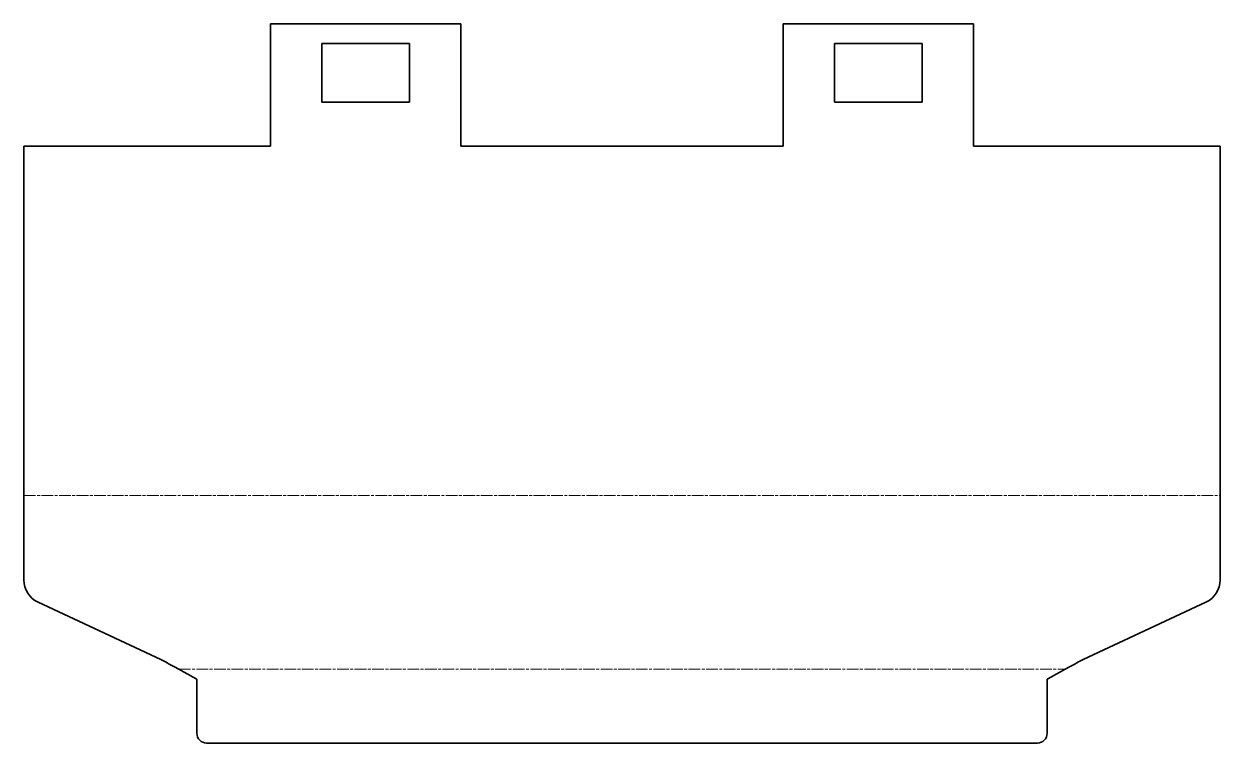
# Model space of a CAD drawing. Header units: millimetres. Extents: x 0 to 245, y 0 to 147.
import ezdxf

# ---------------------------------------------------------------- set-up
doc = ezdxf.new("R2010")
doc.units = ezdxf.units.MM
doc.linetypes.add('Chain', pattern=[13.68, 9.12, -1.14, 2.28, -1.14])
doc.layers.add('SIMUMAK Bend Centerline (ISO)', color=7, linetype='Chain', lineweight=9)
doc.layers.add('SIMUMAK Visible (ISO)', color=7, linetype='Continuous', lineweight=35)

# ---------------------------------------------------------------- blocks, each defined once
blk = doc.blocks.new('SIL-027-CINF-02_Sheet_11_SIL-027-CINF-02 (Desplegada)')
at = {"layer": 'SIMUMAK Bend Centerline (ISO)', "ltscale": 0.263158}
for p, q in [((-122.5, -22.9), (122.5, -22.9)), ((-90.76, -58.52), (90.76, -58.52))]:
    blk.add_line(p, q, dxfattribs=at)
at = {"layer": 'SIMUMAK Visible (ISO)'}
for p, q in [((-72, 73.62), (-72, 48.62)), ((-72, 73.62), (-33, 73.62)), ((-33, 48.62), (-33, 73.62)), ((33, 73.62), (33, 48.62)), ((33, 73.62), (72, 73.62)), ((72, 48.62), (72, 73.62)), ((-61.5, 69.62), (-43.5, 69.62)), ((-61.5, 57.62), (-61.5, 69.62)), ((-43.5, 69.62), (-43.5, 57.62)), ((43.5, 69.62), (61.5, 69.62)), ((43.5, 57.62), (43.5, 69.62)), ((61.5, 69.62), (61.5, 57.62)), ((-43.5, 57.62), (-61.5, 57.62)), ((61.5, 57.62), (43.5, 57.62)), ((-72, 48.62), (-122.5, 48.62)), ((-122.5, -40.24), (-122.5, 48.62)), ((33, 48.62), (-33, 48.62)), ((122.5, 48.62), (72, 48.62)), ((122.5, -40.24), (122.5, 48.62)), ((-119.61, -44.77), (-94.43, -56.51)), ((94.43, -56.51), (119.61, -44.77)), ((-87.08, -60.53), (-87.08, -71.62)), ((87.08, -60.53), (87.08, -71.62)), ((-85.08, -73.62), (85.08, -73.62))]:
    blk.add_line(p, q, dxfattribs=at)
at = {"layer": 'SIMUMAK Visible (ISO)', "extrusion": (0, 0, -1)}
for centre, radius, start, end in [((117.5, -40.24), 5, 295, 360), ((-117.5, -40.24), 5, 180, 245), ((85.08, -71.62), 2, 270, 360), ((-85.08, -71.62), 2, 180, 270)]:
    blk.add_arc(centre, radius, start, end, dxfattribs=at)
at = {"layer": 'SIMUMAK Visible (ISO)'}
for points in [[(-94.43, -56.51), (-91.98, -57.85), (-89.53, -59.19), (-87.08, -60.53)], [(94.43, -56.51), (91.98, -57.85), (89.53, -59.19), (87.08, -60.53)]]:
    blk.add_open_spline(points, degree=3, dxfattribs=at)

msp = doc.modelspace()

# ---------------------------------------------------------------- block references
msp.add_blockref('SIL-027-CINF-02_Sheet_11_SIL-027-CINF-02 (Desplegada)', (122.5, 73.62))

doc.saveas('drawing.dxf')
